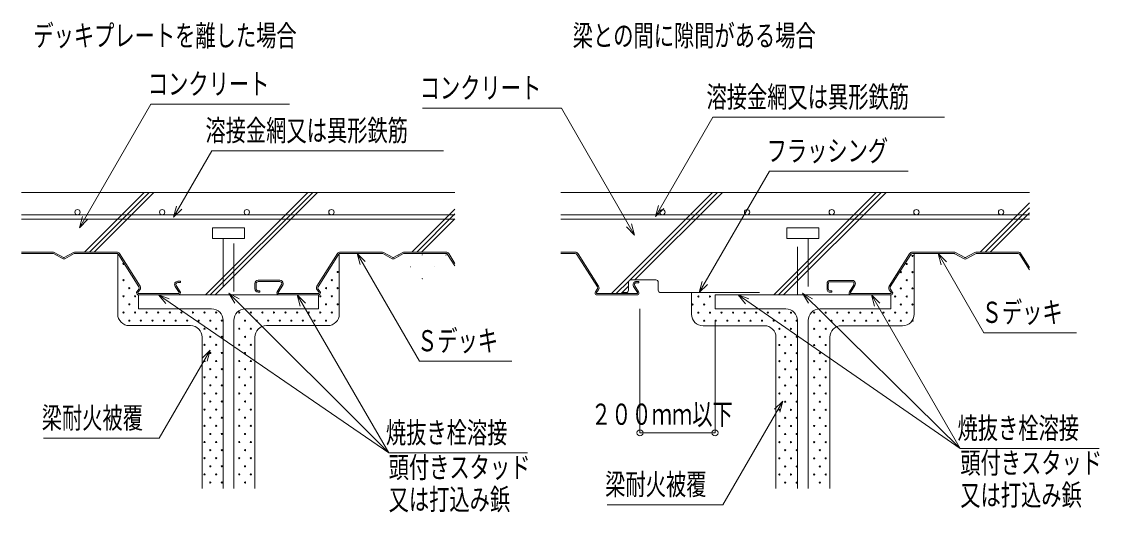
# Model space of a CAD drawing. Units: millimetres on the paper. Extents: x -350 to 350, y -246 to 246.
# Drawn here: x 59.3 to 171.1, y -34.4 to 16.5 of the extents above; entities that cross this region are included whole.
import ezdxf
from ezdxf.enums import TextEntityAlignment as Align

# ---------------------------------------------------------------- set-up
doc = ezdxf.new("R2010")
doc.units = ezdxf.units.MM
doc.linetypes.add('USER2', pattern=[7.5, 5, -2.5])
doc.layers.add('0-2_M2-2-0', color=7, linetype='Continuous', lineweight=18)
doc.styles.add('ＭＳ ゴシック', font='')
doc.styles.get('ＭＳ ゴシック').set_extended_font_data('MS Gothic')

msp = doc.modelspace()

# ---------------------------------------------------------------- linework, layer by layer
at = {"layer": '0-2_M2-2-0'}
for p, q in [((72.69, 7.926), (65.296, -4.881)), ((72.69, 7.926), (87.09, 7.926)), ((115.269, 7.519), (100.869, 7.519)), ((115.269, 7.519), (122.867, -5.641)), ((130.988, 6.581), (125.041, -3.718)), ((130.988, 6.581), (154.988, 6.581)), ((79.042, 3.098), (75.063, -3.794)), ((79.042, 3.098), (103.042, 3.098)), ((136.835, 0.989), (129.564, -11.606)), ((136.835, 0.989), (151.235, 0.989)), ((59.302, -1.226), (104.229, -1.226)), ((65.825, -7.407), (72.006, -1.226)), ((66.334, -7.407), (72.515, -1.226)), ((66.843, -7.407), (73.024, -1.226)), ((88.976, -1.226), (78.357, -11.845)), ((89.485, -1.226), (78.866, -11.845)), ((89.995, -1.226), (79.375, -11.845)), ((115.221, -1.226), (163.803, -1.226)), ((130.943, -1.226), (120.45, -11.72)), ((131.452, -1.226), (122.355, -10.324)), ((131.962, -1.226), (122.892, -10.296)), ((147.914, -1.226), (137.283, -11.858)), ((148.423, -1.226), (137.792, -11.858)), ((148.932, -1.226), (138.301, -11.858)), ((99.766, -7.407), (104.229, -2.944)), ((158.692, -7.419), (163.803, -2.308)), ((159.201, -7.419), (163.803, -2.817)), ((159.71, -7.419), (163.803, -3.326)), ((59.302, -3.542), (104.229, -3.542)), ((59.302, -3.984), (104.229, -3.984)), ((100.275, -7.407), (104.229, -3.453)), ((100.784, -7.407), (104.229, -3.962)), ((115.221, -3.542), (163.803, -3.542)), ((115.221, -3.984), (163.803, -3.984)), ((59.302, -7.407), (62.527, -7.407)), ((59.302, -7.545), (62.527, -7.545)), ((63.599, -8.094), (62.625, -7.569)), ((63.664, -7.973), (62.69, -7.448)), ((64.704, -7.448), (63.73, -7.973)), ((64.769, -7.569), (63.795, -8.094)), ((64.867, -7.407), (69.174, -7.407)), ((64.867, -7.545), (69.174, -7.545)), ((69.269, -13.838), (69.269, -7.545)), ((69.349, -7.641), (71.467, -11.013)), ((69.465, -7.568), (71.584, -10.94)), ((89.932, -10.94), (92.05, -7.568)), ((90.049, -11.013), (92.167, -7.641)), ((92.247, -13.838), (92.247, -7.656)), ((92.342, -7.407), (96.648, -7.407)), ((92.342, -7.545), (96.648, -7.545)), ((100.544, -18.724), (94.089, -7.545)), ((97.721, -8.094), (96.746, -7.569)), ((97.786, -7.973), (96.812, -7.448)), ((98.826, -7.448), (97.851, -7.973)), ((98.891, -7.569), (97.917, -8.094)), ((98.989, -7.407), (103.296, -7.407)), ((98.989, -7.545), (103.296, -7.545)), ((103.47, -7.641), (104.229, -8.849)), ((103.587, -7.568), (104.229, -8.59)), ((115.221, -7.419), (116.708, -7.419)), ((115.221, -7.557), (116.708, -7.557)), ((116.883, -7.653), (119.001, -11.025)), ((116.999, -7.58), (119.118, -10.952)), ((149.257, -10.952), (151.375, -7.58)), ((149.373, -11.025), (151.492, -7.653)), ((151.667, -7.419), (155.973, -7.419)), ((151.667, -7.557), (155.973, -7.557)), ((151.846, -13.85), (151.846, -7.557)), ((159.08, -15.775), (154.336, -7.557)), ((157.046, -8.106), (156.071, -7.582)), ((157.111, -7.985), (156.136, -7.46)), ((158.151, -7.46), (157.176, -7.985)), ((158.216, -7.582), (157.241, -8.106)), ((158.314, -7.419), (162.62, -7.419)), ((158.314, -7.557), (162.62, -7.557)), ((162.795, -7.653), (163.803, -9.257)), ((162.912, -7.58), (163.803, -8.999)), ((75.629, -11.602), (75.221, -10.964)), ((75.745, -11.528), (75.337, -10.89)), ((75.511, -10.435), (75.778, -10.435)), ((75.511, -10.572), (75.778, -10.572)), ((75.778, -10.572), (75.778, -10.435)), ((83.484, -11.226), (83.484, -10.676)), ((83.622, -11.226), (83.622, -10.676)), ((83.828, -10.331), (86.082, -10.331)), ((83.828, -10.469), (86.082, -10.469)), ((86.258, -10.783), (85.802, -11.532)), ((86.376, -10.854), (85.92, -11.603)), ((122.256, -10.423), (120.959, -11.72)), ((122.228, -10.96), (121.468, -11.72)), ((122.228, -11.366), (122.228, -10.536)), ((122.468, -10.296), (125.078, -10.296)), ((123.164, -11.614), (122.756, -10.976)), ((123.28, -11.54), (122.872, -10.902)), ((123.045, -10.447), (123.312, -10.447)), ((123.045, -10.585), (123.312, -10.585)), ((123.312, -10.585), (123.312, -10.447)), ((125.318, -10.536), (125.318, -11.366)), ((142.809, -11.238), (142.809, -10.688)), ((142.946, -11.238), (142.946, -10.688)), ((143.153, -10.344), (145.407, -10.344)), ((143.153, -10.481), (145.407, -10.481)), ((145.583, -10.795), (145.127, -11.544)), ((145.7, -10.867), (145.245, -11.615)), ((71.46, -11.243), (71.262, -11.518)), ((71.572, -11.324), (71.374, -11.599)), ((71.43, -11.708), (75.571, -11.708)), ((71.43, -13.295), (71.43, -11.845)), ((90.086, -11.845), (71.43, -11.845)), ((71.43, -11.845), (75.571, -11.845)), ((97.363, -28.254), (73.487, -11.845)), ((97.363, -28.254), (80.808, -11.672)), ((84.001, -11.432), (83.828, -11.432)), ((84.001, -11.57), (83.828, -11.57)), ((84.001, -11.432), (84.001, -11.57)), ((85.979, -11.708), (90.086, -11.708)), ((85.979, -11.845), (90.086, -11.845)), ((97.363, -28.254), (87.889, -11.845)), ((89.944, -11.324), (90.142, -11.599)), ((90.056, -11.243), (90.254, -11.518)), ((90.086, -13.295), (90.086, -11.845)), ((118.994, -11.256), (118.796, -11.531)), ((119.106, -11.336), (118.908, -11.611)), ((118.964, -11.72), (123.106, -11.72)), ((118.964, -11.858), (123.106, -11.858)), ((121.626, -11.606), (121.988, -11.606)), ((125.558, -11.606), (135.794, -11.606)), ((128.765, -13.85), (128.765, -11.606)), ((156.628, -27.792), (133.591, -11.858)), ((156.628, -27.792), (140.269, -11.671)), ((143.326, -11.445), (143.153, -11.445)), ((143.326, -11.582), (143.153, -11.582)), ((143.326, -11.445), (143.326, -11.582)), ((145.303, -11.72), (149.411, -11.72)), ((145.303, -11.858), (149.411, -11.858)), ((156.628, -27.792), (147.428, -11.858)), ((149.269, -11.336), (149.467, -11.611)), ((149.381, -11.256), (149.578, -11.531)), ((149.411, -13.308), (149.411, -11.857)), ((71.43, -13.295), (79.01, -13.295)), ((82.506, -13.295), (90.086, -13.295)), ((123.42, -13.308), (123.42, -26.164)), ((138.555, -13.308), (131.197, -13.308)), ((149.411, -13.308), (142.052, -13.308)), ((80.21, -14.495), (80.21, -31.949)), ((81.306, -31.949), (81.306, -14.495)), ((139.755, -31.949), (139.755, -14.508)), ((140.852, -14.508), (140.852, -31.949)), ((76.82, -15.038), (70.469, -15.038)), ((91.047, -15.038), (84.696, -15.038)), ((136.319, -15.05), (129.965, -15.05)), ((131.197, -14.576), (131.197, -26.164)), ((150.646, -15.05), (144.295, -15.05)), ((78.02, -31.949), (78.02, -16.238)), ((83.496, -16.238), (83.496, -31.949)), ((137.519, -31.949), (137.519, -16.25)), ((143.095, -16.25), (143.095, -31.949)), ((159.08, -15.775), (168.68, -15.775)), ((73.582, -26.725), (78.863, -17.579)), ((100.544, -18.724), (110.144, -18.724)), ((132.006, -33.623), (138.217, -22.864)), ((73.582, -26.725), (61.582, -26.725)), ((131.197, -26.164), (123.42, -26.164)), ((156.628, -27.792), (171.028, -27.792)), ((97.363, -28.254), (111.763, -28.254)), ((132.006, -33.623), (120.006, -33.623))]:
    msp.add_line(p, q, dxfattribs=at)
at = {"layer": '0-2_M2-2-0', "linetype": 'USER2'}
for p, q in [((80.209, -5.987), (80.209, -11.513)), ((81.306, -11.513), (81.306, -5.987)), ((139.755, -11.858), (139.755, -5.987)), ((140.853, -5.987), (140.853, -11.858))]:
    msp.add_line(p, q, dxfattribs=at)
at = {"layer": '0-2_M2-2-0'}
for points in [[(75.373, -2.635), (75.063, -3.794), (75.911, -2.946)], [(125.352, -2.559), (125.041, -3.718), (125.89, -2.87)], [(65.606, -3.722), (65.296, -4.881), (66.144, -4.032)], [(122.018, -4.793), (122.867, -5.641), (122.556, -4.482)], [(94.938, -8.393), (94.089, -7.545), (94.4, -8.704)], [(155.184, -8.405), (154.336, -7.557), (154.646, -8.716)], [(129.874, -10.447), (129.564, -11.606), (130.412, -10.758)], [(74.618, -12.246), (73.487, -11.845), (74.267, -12.758)], [(81.847, -12.273), (80.808, -11.672), (81.407, -12.712)], [(88.738, -12.694), (87.889, -11.845), (88.2, -13.004)], [(131.197, -13.308), (131.197, -11.858), (149.411, -11.858)], [(134.721, -12.262), (133.591, -11.858), (134.368, -12.772)], [(141.312, -12.263), (140.269, -11.671), (140.876, -12.706)], [(148.277, -12.706), (147.428, -11.858), (147.739, -13.017)], [(78.552, -18.738), (78.863, -17.579), (78.014, -18.427)], [(137.907, -24.023), (138.217, -22.864), (137.369, -23.713)]]:
    msp.add_lwpolyline(points, dxfattribs=at)
at = {"layer": '0-2_M2-2-0', "linetype": 'USER2'}
for points in [[(82.404, -5.987), (82.404, -4.88), (79.112, -4.88), (79.112, -5.987)], [(138.658, -5.987), (138.658, -4.88), (141.95, -4.88), (141.95, -5.987)]]:
    msp.add_lwpolyline(points, close=True, dxfattribs=at)
at = {"layer": '0-2_M2-2-0'}
for centre, radius in [((65.098, -3.268), 0.276), ((73.876, -3.268), 0.276), ((82.654, -3.268), 0.276), ((91.431, -3.268), 0.276), ((125.748, -3.268), 0.276), ((134.525, -3.268), 0.276), ((143.303, -3.268), 0.276), ((152.081, -3.268), 0.276), ((160.859, -3.268), 0.276), ((98.371, -7.698), 0.0124), ((100.843, -7.698), 0.0124), ((103.315, -7.698), 0.0124), ((151.671, -7.809), 0.06), ((69.872, -8.636), 0.06), ((99.607, -8.934), 0.0124), ((102.079, -8.934), 0.0124), ((151.071, -8.649), 0.06), ((92.072, -9.476), 0.06), ((150.471, -9.489), 0.06), ((151.671, -9.489), 0.06), ((69.872, -10.316), 0.06), ((70.472, -11.156), 0.06), ((90.872, -11.156), 0.06), ((91.472, -10.316), 0.06), ((92.072, -11.156), 0.06), ((100.843, -10.17), 0.0124), ((150.471, -11.169), 0.06), ((151.071, -10.329), 0.06), ((151.671, -11.169), 0.06), ((69.872, -11.996), 0.06), ((71.072, -11.996), 0.06), ((90.272, -11.996), 0.06), ((91.472, -11.996), 0.06), ((129.471, -12.009), 0.06), ((130.671, -12.009), 0.06), ((149.871, -12.009), 0.06), ((151.071, -12.009), 0.06), ((70.472, -12.836), 0.06), ((90.872, -12.836), 0.06), ((92.072, -12.836), 0.06), ((128.871, -12.849), 0.06), ((130.071, -12.849), 0.06), ((150.471, -12.849), 0.06), ((151.671, -12.849), 0.06), ((69.872, -13.676), 0.06), ((70.472, -14.516), 0.06), ((71.072, -13.676), 0.06), ((71.672, -14.516), 0.06), ((72.272, -13.676), 0.06), ((72.872, -14.516), 0.06), ((73.472, -13.676), 0.06), ((74.072, -14.516), 0.06), ((74.672, -13.676), 0.06), ((75.272, -14.516), 0.06), ((75.872, -13.676), 0.06), ((76.472, -14.516), 0.06), ((77.072, -13.676), 0.06), ((77.672, -14.516), 0.06), ((78.272, -13.676), 0.06), ((78.872, -14.516), 0.06), ((79.472, -13.676), 0.06), ((80.072, -14.516), 0.06), ((81.872, -13.676), 0.06), ((82.472, -14.516), 0.06), ((83.072, -13.676), 0.06), ((83.672, -14.516), 0.06), ((84.272, -13.676), 0.06), ((84.872, -14.516), 0.06), ((85.472, -13.676), 0.06), ((86.072, -14.516), 0.06), ((86.672, -13.676), 0.06), ((87.272, -14.516), 0.06), ((87.872, -13.676), 0.06), ((88.472, -14.516), 0.06), ((89.072, -13.676), 0.06), ((89.672, -14.516), 0.06), ((90.272, -13.676), 0.06), ((90.872, -14.516), 0.06), ((91.472, -13.676), 0.06), ((129.471, -13.689), 0.06), ((130.071, -14.529), 0.06), ((130.671, -13.689), 0.06), ((131.271, -14.529), 0.06), ((131.871, -13.689), 0.06), ((132.471, -14.529), 0.06), ((133.071, -13.689), 0.06), ((133.671, -14.529), 0.06), ((134.271, -13.689), 0.06), ((134.871, -14.529), 0.06), ((135.471, -13.689), 0.06), ((136.071, -14.529), 0.06), ((136.671, -13.689), 0.06), ((137.271, -14.529), 0.06), ((137.871, -13.689), 0.06), ((138.471, -14.529), 0.06), ((139.071, -13.689), 0.06), ((139.671, -14.529), 0.06), ((141.471, -13.689), 0.06), ((142.071, -14.529), 0.06), ((142.671, -13.689), 0.06), ((143.271, -14.529), 0.06), ((143.871, -13.689), 0.06), ((144.471, -14.529), 0.06), ((145.071, -13.689), 0.06), ((145.671, -14.529), 0.06), ((146.271, -13.689), 0.06), ((146.871, -14.529), 0.06), ((147.471, -13.689), 0.06), ((148.071, -14.529), 0.06), ((148.671, -13.689), 0.06), ((149.271, -14.529), 0.06), ((149.871, -13.689), 0.06), ((150.471, -14.529), 0.06), ((151.071, -13.689), 0.06), ((151.671, -14.529), 0.06), ((78.272, -15.356), 0.06), ((79.472, -15.356), 0.06), ((81.872, -15.356), 0.06), ((83.072, -15.356), 0.06), ((137.871, -15.369), 0.06), ((139.071, -15.369), 0.06), ((141.471, -15.369), 0.06), ((142.671, -15.369), 0.06), ((78.872, -16.196), 0.06), ((80.072, -16.196), 0.06), ((82.472, -16.196), 0.06), ((138.471, -16.209), 0.06), ((139.671, -16.209), 0.06), ((142.071, -16.209), 0.06), ((78.272, -17.036), 0.06), ((78.872, -17.876), 0.06), ((79.472, -17.036), 0.06), ((80.072, -17.876), 0.06), ((81.872, -17.036), 0.06), ((82.472, -17.876), 0.06), ((83.072, -17.036), 0.06), ((137.871, -17.049), 0.06), ((138.471, -17.889), 0.06), ((139.071, -17.049), 0.06), ((139.671, -17.889), 0.06), ((141.471, -17.049), 0.06), ((142.071, -17.889), 0.06), ((142.671, -17.049), 0.06), ((78.272, -18.716), 0.06), ((79.472, -18.716), 0.06), ((81.872, -18.716), 0.06), ((83.072, -18.716), 0.06), ((137.871, -18.729), 0.06), ((139.071, -18.729), 0.06), ((141.471, -18.729), 0.06), ((142.671, -18.729), 0.06), ((78.872, -19.556), 0.06), ((80.072, -19.556), 0.06), ((82.472, -19.556), 0.06), ((138.471, -19.569), 0.06), ((139.671, -19.569), 0.06), ((142.071, -19.569), 0.06), ((78.272, -20.396), 0.06), ((78.872, -21.236), 0.06), ((79.472, -20.396), 0.06), ((80.072, -21.236), 0.06), ((81.872, -20.396), 0.06), ((82.472, -21.236), 0.06), ((83.072, -20.396), 0.06), ((137.871, -20.409), 0.06), ((138.471, -21.249), 0.06), ((139.071, -20.409), 0.06), ((139.671, -21.249), 0.06), ((141.471, -20.409), 0.06), ((142.071, -21.249), 0.06), ((142.671, -20.409), 0.06), ((78.272, -22.076), 0.06), ((79.472, -22.076), 0.06), ((81.872, -22.076), 0.06), ((83.072, -22.076), 0.06), ((137.871, -22.089), 0.06), ((139.071, -22.089), 0.06), ((141.471, -22.089), 0.06), ((142.671, -22.089), 0.06), ((78.872, -22.916), 0.06), ((80.072, -22.916), 0.06), ((82.472, -22.916), 0.06), ((138.471, -22.929), 0.06), ((139.671, -22.929), 0.06), ((142.071, -22.929), 0.06), ((78.272, -23.756), 0.06), ((78.872, -24.596), 0.06), ((79.472, -23.756), 0.06), ((80.072, -24.596), 0.06), ((81.872, -23.756), 0.06), ((82.472, -24.596), 0.06), ((83.072, -23.756), 0.06), ((137.871, -23.769), 0.06), ((138.471, -24.609), 0.06), ((139.071, -23.769), 0.06), ((139.671, -24.609), 0.06), ((141.471, -23.769), 0.06), ((142.071, -24.609), 0.06), ((142.671, -23.769), 0.06), ((78.272, -25.436), 0.06), ((79.472, -25.436), 0.06), ((81.872, -25.436), 0.06), ((83.072, -25.436), 0.06), ((137.871, -25.449), 0.06), ((139.071, -25.449), 0.06), ((141.471, -25.449), 0.06), ((142.671, -25.449), 0.06), ((78.872, -26.276), 0.06), ((80.072, -26.276), 0.06), ((82.472, -26.276), 0.06), ((123.42, -26.164), 0.315), ((131.197, -26.164), 0.315), ((138.471, -26.289), 0.06), ((139.671, -26.289), 0.06), ((142.071, -26.289), 0.06), ((78.272, -27.116), 0.06), ((78.872, -27.956), 0.06), ((79.472, -27.116), 0.06), ((80.072, -27.956), 0.06), ((81.872, -27.116), 0.06), ((82.472, -27.956), 0.06), ((83.072, -27.116), 0.06), ((137.871, -27.129), 0.06), ((138.471, -27.969), 0.06), ((139.071, -27.129), 0.06), ((139.671, -27.969), 0.06), ((141.471, -27.129), 0.06), ((142.071, -27.969), 0.06), ((142.671, -27.129), 0.06), ((78.272, -28.796), 0.06), ((79.472, -28.796), 0.06), ((81.872, -28.796), 0.06), ((83.072, -28.796), 0.06), ((137.871, -28.809), 0.06), ((139.071, -28.809), 0.06), ((141.471, -28.809), 0.06), ((142.671, -28.809), 0.06), ((78.872, -29.636), 0.06), ((80.072, -29.636), 0.06), ((82.472, -29.636), 0.06), ((138.471, -29.649), 0.06), ((139.671, -29.649), 0.06), ((142.071, -29.649), 0.06), ((78.272, -30.476), 0.06), ((78.872, -31.316), 0.06), ((79.472, -30.476), 0.06), ((80.072, -31.316), 0.06), ((81.872, -30.476), 0.06), ((82.472, -31.316), 0.06), ((83.072, -30.476), 0.06), ((137.871, -30.489), 0.06), ((138.471, -31.329), 0.06), ((139.071, -30.489), 0.06), ((139.671, -31.329), 0.06), ((141.471, -30.489), 0.06), ((142.071, -31.329), 0.06), ((142.671, -30.489), 0.06)]:
    msp.add_circle(centre, radius, dxfattribs=at)
for centre, radius, start, end in [((62.527, -7.751), 0.344, 61.69924, 90), ((62.527, -7.751), 0.206, 61.69924, 90), ((64.867, -7.751), 0.344, 90, 118.30076), ((64.867, -7.751), 0.206, 90, 118.30076), ((69.174, -7.751), 0.344, 32.13821, 90), ((69.174, -7.751), 0.206, 32.13821, 90), ((92.342, -7.751), 0.344, 90, 147.86179), ((92.342, -7.751), 0.206, 90, 147.86179), ((96.648, -7.751), 0.344, 61.69924, 90), ((96.648, -7.751), 0.206, 61.69924, 90), ((98.989, -7.751), 0.344, 90, 118.30076), ((98.989, -7.751), 0.206, 90, 118.30076), ((103.296, -7.751), 0.344, 32.13821, 90), ((103.296, -7.751), 0.206, 32.13821, 90), ((116.708, -7.763), 0.344, 32.13821, 90), ((116.708, -7.763), 0.206, 32.13821, 90), ((151.667, -7.763), 0.344, 90, 147.86179), ((151.667, -7.763), 0.206, 90, 147.86179), ((155.973, -7.763), 0.344, 61.69924, 90), ((155.973, -7.763), 0.206, 61.69924, 90), ((158.314, -7.763), 0.344, 90, 118.30076), ((158.314, -7.763), 0.206, 90, 118.30076), ((162.62, -7.763), 0.344, 32.13821, 90), ((162.62, -7.763), 0.206, 32.13821, 90), ((63.697, -7.912), 0.206, 241.69924, 298.30076), ((63.697, -7.912), 0.0688, 241.69924, 298.30076), ((97.819, -7.912), 0.206, 241.69924, 298.30076), ((97.819, -7.912), 0.0688, 241.69924, 298.30076), ((157.143, -7.924), 0.206, 241.69924, 298.30076), ((157.143, -7.924), 0.0688, 241.69924, 298.30076), ((71.292, -11.123), 0.206, 324.30845, 32.13821), ((71.292, -11.123), 0.344, 324.30845, 32.13821), ((75.511, -10.779), 0.344, 90, 212.61308), ((75.511, -10.779), 0.206, 90, 212.61308), ((83.828, -10.676), 0.344, 90, 180), ((83.828, -10.676), 0.206, 90, 180), ((86.082, -10.676), 0.344, 0, 90), ((86.082, -10.676), 0.206, 0, 90), ((86.082, -10.676), 0.206, 328.66213, 360), ((86.082, -10.676), 0.344, 328.66213, 360), ((90.223, -11.123), 0.344, 147.86179, 215.69155), ((90.223, -11.123), 0.206, 147.86179, 215.69155), ((118.826, -11.135), 0.206, 324.30845, 32.13821), ((118.826, -11.135), 0.344, 324.30845, 32.13821), ((122.468, -10.536), 0.24, 90, 180), ((123.045, -10.791), 0.344, 90, 212.61308), ((123.045, -10.791), 0.206, 90, 212.61308), ((125.078, -10.536), 0.24, 0, 90), ((143.153, -10.688), 0.344, 90, 180), ((143.153, -10.688), 0.206, 90, 180), ((145.407, -10.688), 0.344, 0, 90), ((145.407, -10.688), 0.206, 0, 90), ((145.407, -10.688), 0.206, 328.66213, 360), ((145.407, -10.688), 0.344, 328.66213, 360), ((149.548, -11.135), 0.344, 147.86179, 215.69155), ((149.548, -11.135), 0.206, 147.86179, 215.69155), ((71.43, -11.639), 0.206, 144.30845, 180), ((71.43, -11.639), 0.206, 180, 270), ((71.43, -11.639), 0.0688, 144.30845, 180), ((71.43, -11.639), 0.0688, 180, 270), ((75.571, -11.639), 0.206, 270, 0), ((75.571, -11.639), 0.0688, 270, 0), ((75.571, -11.639), 0.0688, 0, 32.61308), ((75.571, -11.639), 0.206, 0, 32.61308), ((83.828, -11.226), 0.344, 180, 270), ((83.828, -11.226), 0.206, 180, 270), ((85.979, -11.639), 0.206, 148.66213, 270), ((85.979, -11.639), 0.0688, 148.66213, 270), ((90.086, -11.639), 0.206, 270, 0), ((90.086, -11.639), 0.0688, 270, 0), ((90.086, -11.639), 0.0688, 0, 35.69155), ((90.086, -11.639), 0.206, 0, 35.69155), ((118.964, -11.651), 0.206, 144.30845, 180), ((118.964, -11.651), 0.206, 180, 270), ((118.964, -11.651), 0.0688, 144.30845, 180), ((118.964, -11.651), 0.0688, 180, 270), ((121.988, -11.366), 0.24, 270, 0), ((123.106, -11.651), 0.206, 270, 0), ((123.106, -11.651), 0.0688, 270, 0), ((123.106, -11.651), 0.0688, 0, 32.61308), ((123.106, -11.651), 0.206, 0, 32.61308), ((125.558, -11.366), 0.24, 180, 270), ((143.153, -11.238), 0.344, 180, 270), ((143.153, -11.238), 0.206, 180, 270), ((145.303, -11.651), 0.206, 148.66213, 270), ((145.303, -11.651), 0.0688, 148.66213, 270), ((149.411, -11.651), 0.206, 270, 0), ((149.411, -11.651), 0.0688, 270, 0), ((149.411, -11.651), 0.0688, 0, 35.69155), ((149.411, -11.651), 0.206, 0, 35.69155), ((79.01, -14.495), 1.2, 0, 90), ((82.506, -14.495), 1.2, 90, 180), ((138.555, -14.508), 1.2, 0, 90), ((142.052, -14.508), 1.2, 90, 180), ((70.469, -13.838), 1.2, 180, 270), ((91.047, -13.838), 1.2, 270, 0), ((129.965, -13.85), 1.2, 180, 270), ((150.646, -13.85), 1.2, 270, 0), ((76.82, -16.238), 1.2, 0, 90), ((84.696, -16.238), 1.2, 90, 180), ((136.319, -16.25), 1.2, 0, 90), ((144.295, -16.25), 1.2, 90, 180)]:
    msp.add_arc(centre, radius, start, end, dxfattribs=at)

# ---------------------------------------------------------------- texts
at = {"layer": '0-2_M2-2-0', "style": 'ＭＳ ゴシック', "width": 0.7}
for s, p in [('デッキプレートを離した場合', (60.526, 13.3)), ('梁との間に隙間がある場合', (116.444, 13.3)), ('コンクリート', (72.402, 8.286)), ('コンクリート', (100.581, 7.879)), ('溶接金網又は異形鉄筋', (130.316, 6.941)), ('溶接金網又は異形鉄筋', (78.37, 3.458)), ('フラッシング', (136.547, 1.349)), ('Ｓデッキ', (158.84, -15.415)), ('Ｓデッキ', (100.304, -18.364)), ('梁耐火被覆', (61.39, -26.365)), ('２００ｍｍ以下', (118.34, -25.991)), ('焼抜き栓溶接', (156.34, -27.432)), ('焼抜き栓溶接', (97.075, -27.894)), ('頭付きスタッド', (156.628, -31.034)), ('頭付きスタッド', (97.363, -31.496)), ('梁耐火被覆', (119.814, -33.263)), ('又は打込み鋲', (156.628, -34.366)), ('又は打込み鋲', (97.363, -34.827))]:
    msp.add_text(s, height=2.199, dxfattribs=at).set_placement(p, align=Align.BOTTOM_LEFT)

doc.saveas('drawing.dxf')
